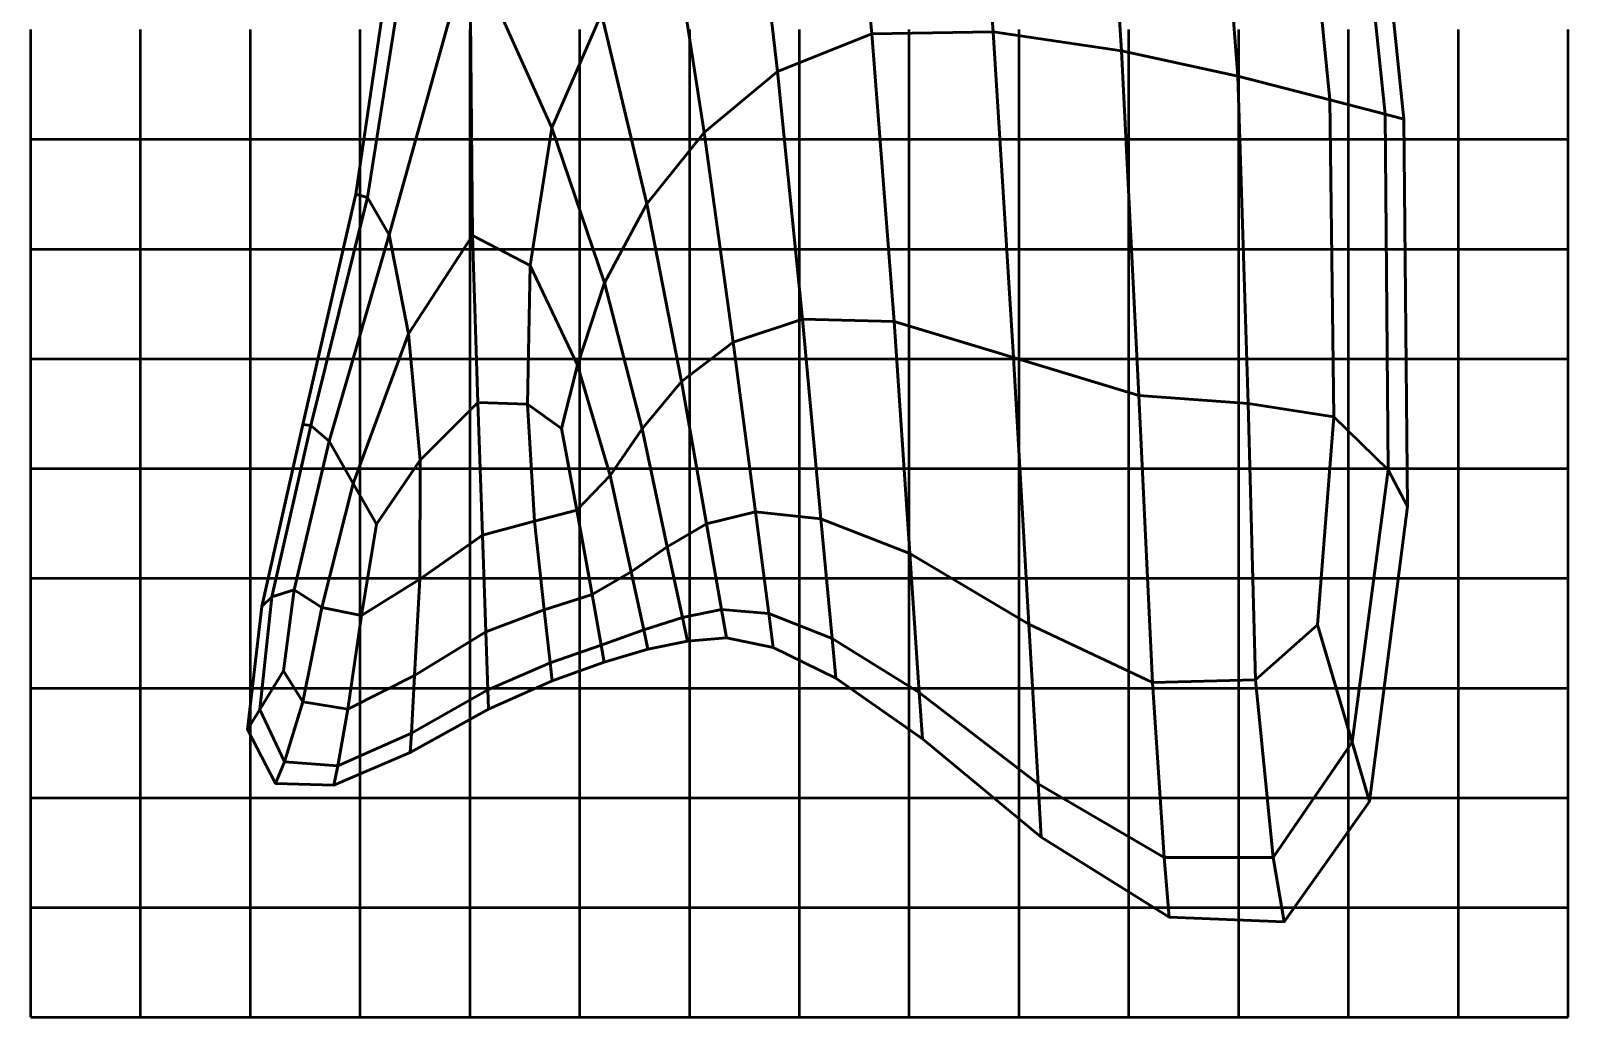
# Model space of a CAD drawing. Extents: x -6.4 to 7.6, y -9.6 to 8.4.
# Drawn here: x -6.37 to 7.63, y -9.63 to -0.64 of the extents above; entities that cross this region are included whole.
import ezdxf

# ---------------------------------------------------------------- set-up
doc = ezdxf.new("R2010")
doc.units = 0
doc.header["$MEASUREMENT"] = 0
doc.layers.add('Test', color=50, linetype='CONTINUOUS', lineweight=50)

msp = doc.modelspace()

# ---------------------------------------------------------------- linework, layer by layer
at = {"layer": 'Test', "color": 4, "linetype": 'ByBlock', "ltscale": 100}
for p, q in [((-6.366986, -1.631103, 18), (-6.366986, -0.631103, 18)), ((-5.366986, -1.631103, 18), (-5.366986, -0.631103, 18)), ((-4.366986, -1.631103, 18), (-4.366986, -0.631103, 18)), ((-3.366986, -1.631103, 18), (-3.366986, -0.631103, 18)), ((-2.366986, -1.631103, 18), (-2.366986, -0.631103, 18)), ((-1.366986, -1.631103, 18), (-1.366986, -0.631103, 18)), ((-0.366986, -1.631103, 18), (-0.366986, -0.631103, 18)), ((0.633014, -1.631103, 18), (0.633014, -0.631103, 18)), ((1.633014, -1.631103, 18), (1.633014, -0.631103, 18)), ((2.633014, -1.631103, 18), (2.633014, -0.631103, 18)), ((3.633014, -1.631103, 18), (3.633014, -0.631103, 18)), ((4.633014, -1.631103, 18), (4.633014, -0.631103, 18)), ((5.633014, -1.631103, 18), (5.633014, -0.631103, 18)), ((6.633014, -1.631103, 18), (6.633014, -0.631103, 18)), ((7.633014, -1.631103, 18), (7.633014, -0.631103, 18)), ((-6.366986, -1.631103, 18), (-5.366986, -1.631103, 18)), ((-6.366986, -2.631103, 18), (-6.366986, -1.631103, 18)), ((-5.366986, -1.631103, 18), (-4.366986, -1.631103, 18)), ((-5.366986, -2.631103, 18), (-5.366986, -1.631103, 18)), ((-4.366986, -1.631103, 18), (-3.366986, -1.631103, 18)), ((-4.366986, -2.631103, 18), (-4.366986, -1.631103, 18)), ((-3.366986, -1.631103, 18), (-2.366986, -1.631103, 18)), ((-3.366986, -2.631103, 18), (-3.366986, -1.631103, 18)), ((-2.366986, -1.631103, 18), (-1.366986, -1.631103, 18)), ((-2.366986, -2.631103, 18), (-2.366986, -1.631103, 18)), ((-1.366986, -1.631103, 18), (-0.366986, -1.631103, 18)), ((-1.366986, -2.631103, 18), (-1.366986, -1.631103, 18)), ((-0.366986, -1.631103, 18), (0.633014, -1.631103, 18)), ((-0.366986, -2.631103, 18), (-0.366986, -1.631103, 18)), ((0.633014, -1.631103, 18), (1.633014, -1.631103, 18)), ((0.633014, -2.631103, 18), (0.633014, -1.631103, 18)), ((1.633014, -1.631103, 18), (2.633014, -1.631103, 18)), ((1.633014, -2.631103, 18), (1.633014, -1.631103, 18)), ((2.633014, -1.631103, 18), (3.633014, -1.631103, 18)), ((2.633014, -2.631103, 18), (2.633014, -1.631103, 18)), ((3.633014, -1.631103, 18), (4.633014, -1.631103, 18)), ((3.633014, -2.631103, 18), (3.633014, -1.631103, 18)), ((4.633014, -1.631103, 18), (5.633014, -1.631103, 18)), ((4.633014, -2.631103, 18), (4.633014, -1.631103, 18)), ((5.633014, -1.631103, 18), (6.633014, -1.631103, 18)), ((5.633014, -2.631103, 18), (5.633014, -1.631103, 18)), ((6.633014, -1.631103, 18), (7.633014, -1.631103, 18)), ((6.633014, -2.631103, 18), (6.633014, -1.631103, 18)), ((7.633014, -2.631103, 18), (7.633014, -1.631103, 18)), ((-6.366986, -2.631103, 18), (-5.366986, -2.631103, 18)), ((-6.366986, -3.631103, 18), (-6.366986, -2.631103, 18)), ((-5.366986, -2.631103, 18), (-4.366986, -2.631103, 18)), ((-5.366986, -3.631103, 18), (-5.366986, -2.631103, 18)), ((-4.366986, -2.631103, 18), (-3.366986, -2.631103, 18)), ((-4.366986, -3.631103, 18), (-4.366986, -2.631103, 18)), ((-3.366986, -2.631103, 18), (-2.366986, -2.631103, 18)), ((-3.366986, -3.631103, 18), (-3.366986, -2.631103, 18)), ((-2.366986, -2.631103, 18), (-1.366986, -2.631103, 18)), ((-2.366986, -3.631103, 18), (-2.366986, -2.631103, 18)), ((-1.366986, -2.631103, 18), (-0.366986, -2.631103, 18)), ((-1.366986, -3.631103, 18), (-1.366986, -2.631103, 18)), ((-0.366986, -2.631103, 18), (0.633014, -2.631103, 18)), ((-0.366986, -3.631103, 18), (-0.366986, -2.631103, 18)), ((0.633014, -2.631103, 18), (1.633014, -2.631103, 18)), ((0.633014, -3.631103, 18), (0.633014, -2.631103, 18)), ((1.633014, -2.631103, 18), (2.633014, -2.631103, 18)), ((1.633014, -3.631103, 18), (1.633014, -2.631103, 18)), ((2.633014, -2.631103, 18), (3.633014, -2.631103, 18)), ((2.633014, -3.631103, 18), (2.633014, -2.631103, 18)), ((3.633014, -2.631103, 18), (4.633014, -2.631103, 18)), ((3.633014, -3.631103, 18), (3.633014, -2.631103, 18)), ((4.633014, -2.631103, 18), (5.633014, -2.631103, 18)), ((4.633014, -3.631103, 18), (4.633014, -2.631103, 18)), ((5.633014, -2.631103, 18), (6.633014, -2.631103, 18)), ((5.633014, -3.631103, 18), (5.633014, -2.631103, 18)), ((6.633014, -2.631103, 18), (7.633014, -2.631103, 18)), ((6.633014, -3.631103, 18), (6.633014, -2.631103, 18)), ((7.633014, -3.631103, 18), (7.633014, -2.631103, 18)), ((-6.366986, -3.631103, 18), (-5.366986, -3.631103, 18)), ((-6.366986, -4.631103, 18), (-6.366986, -3.631103, 18)), ((-5.366986, -3.631103, 18), (-4.366986, -3.631103, 18)), ((-5.366986, -4.631103, 18), (-5.366986, -3.631103, 18)), ((-4.366986, -3.631103, 18), (-3.366986, -3.631103, 18)), ((-4.366986, -4.631103, 18), (-4.366986, -3.631103, 18)), ((-3.366986, -3.631103, 18), (-2.366986, -3.631103, 18)), ((-3.366986, -4.631103, 18), (-3.366986, -3.631103, 18)), ((-2.366986, -3.631103, 18), (-1.366986, -3.631103, 18)), ((-2.366986, -4.631103, 18), (-2.366986, -3.631103, 18)), ((-1.366986, -3.631103, 18), (-0.366986, -3.631103, 18)), ((-1.366986, -4.631103, 18), (-1.366986, -3.631103, 18)), ((-0.366986, -3.631103, 18), (0.633014, -3.631103, 18)), ((-0.366986, -4.631103, 18), (-0.366986, -3.631103, 18)), ((0.633014, -3.631103, 18), (1.633014, -3.631103, 18)), ((0.633014, -4.631103, 18), (0.633014, -3.631103, 18)), ((1.633014, -3.631103, 18), (2.633014, -3.631103, 18)), ((1.633014, -4.631103, 18), (1.633014, -3.631103, 18)), ((2.633014, -3.631103, 18), (3.633014, -3.631103, 18)), ((2.633014, -4.631103, 18), (2.633014, -3.631103, 18)), ((3.633014, -3.631103, 18), (4.633014, -3.631103, 18)), ((3.633014, -4.631103, 18), (3.633014, -3.631103, 18)), ((4.633014, -3.631103, 18), (5.633014, -3.631103, 18)), ((4.633014, -4.631103, 18), (4.633014, -3.631103, 18)), ((5.633014, -3.631103, 18), (6.633014, -3.631103, 18)), ((5.633014, -4.631103, 18), (5.633014, -3.631103, 18)), ((6.633014, -3.631103, 18), (7.633014, -3.631103, 18)), ((6.633014, -4.631103, 18), (6.633014, -3.631103, 18)), ((7.633014, -4.631103, 18), (7.633014, -3.631103, 18)), ((-6.366986, -4.631103, 18), (-5.366986, -4.631103, 18)), ((-6.366986, -5.631103, 18), (-6.366986, -4.631103, 18)), ((-5.366986, -4.631103, 18), (-4.366986, -4.631103, 18)), ((-5.366986, -5.631103, 18), (-5.366986, -4.631103, 18)), ((-4.366986, -4.631103, 18), (-3.366986, -4.631103, 18)), ((-4.366986, -5.631103, 18), (-4.366986, -4.631103, 18)), ((-3.366986, -4.631103, 18), (-2.366986, -4.631103, 18)), ((-3.366986, -5.631103, 18), (-3.366986, -4.631103, 18)), ((-2.366986, -4.631103, 18), (-1.366986, -4.631103, 18)), ((-2.366986, -5.631103, 18), (-2.366986, -4.631103, 18)), ((-1.366986, -4.631103, 18), (-0.366986, -4.631103, 18)), ((-1.366986, -5.631103, 18), (-1.366986, -4.631103, 18)), ((-0.366986, -4.631103, 18), (0.633014, -4.631103, 18)), ((-0.366986, -5.631103, 18), (-0.366986, -4.631103, 18)), ((0.633014, -4.631103, 18), (1.633014, -4.631103, 18)), ((0.633014, -5.631103, 18), (0.633014, -4.631103, 18)), ((1.633014, -4.631103, 18), (2.633014, -4.631103, 18)), ((1.633014, -5.631103, 18), (1.633014, -4.631103, 18)), ((2.633014, -4.631103, 18), (3.633014, -4.631103, 18)), ((2.633014, -5.631103, 18), (2.633014, -4.631103, 18)), ((3.633014, -4.631103, 18), (4.633014, -4.631103, 18)), ((3.633014, -5.631103, 18), (3.633014, -4.631103, 18)), ((4.633014, -4.631103, 18), (5.633014, -4.631103, 18)), ((4.633014, -5.631103, 18), (4.633014, -4.631103, 18)), ((5.633014, -4.631103, 18), (6.633014, -4.631103, 18)), ((5.633014, -5.631103, 18), (5.633014, -4.631103, 18)), ((6.633014, -4.631103, 18), (7.633014, -4.631103, 18)), ((6.633014, -5.631103, 18), (6.633014, -4.631103, 18)), ((7.633014, -5.631103, 18), (7.633014, -4.631103, 18)), ((-6.366986, -5.631103, 18), (-5.366986, -5.631103, 18)), ((-6.366986, -6.631103, 18), (-6.366986, -5.631103, 18)), ((-5.366986, -5.631103, 18), (-4.366986, -5.631103, 18)), ((-5.366986, -6.631103, 18), (-5.366986, -5.631103, 18)), ((-4.366986, -5.631103, 18), (-3.366986, -5.631103, 18)), ((-4.366986, -6.631103, 18), (-4.366986, -5.631103, 18)), ((-3.366986, -5.631103, 18), (-2.366986, -5.631103, 18)), ((-3.366986, -6.631103, 18), (-3.366986, -5.631103, 18)), ((-2.366986, -5.631103, 18), (-1.366986, -5.631103, 18)), ((-2.366986, -6.631103, 18), (-2.366986, -5.631103, 18)), ((-1.366986, -5.631103, 18), (-0.366986, -5.631103, 18)), ((-1.366986, -6.631103, 18), (-1.366986, -5.631103, 18)), ((-0.366986, -5.631103, 18), (0.633014, -5.631103, 18)), ((-0.366986, -6.631103, 18), (-0.366986, -5.631103, 18)), ((0.633014, -5.631103, 18), (1.633014, -5.631103, 18)), ((0.633014, -6.631103, 18), (0.633014, -5.631103, 18)), ((1.633014, -5.631103, 18), (2.633014, -5.631103, 18)), ((1.633014, -6.631103, 18), (1.633014, -5.631103, 18)), ((2.633014, -5.631103, 18), (3.633014, -5.631103, 18)), ((2.633014, -6.631103, 18), (2.633014, -5.631103, 18)), ((3.633014, -5.631103, 18), (4.633014, -5.631103, 18)), ((3.633014, -6.631103, 18), (3.633014, -5.631103, 18)), ((4.633014, -5.631103, 18), (5.633014, -5.631103, 18)), ((4.633014, -6.631103, 18), (4.633014, -5.631103, 18)), ((5.633014, -5.631103, 18), (6.633014, -5.631103, 18)), ((5.633014, -6.631103, 18), (5.633014, -5.631103, 18)), ((6.633014, -5.631103, 18), (7.633014, -5.631103, 18)), ((6.633014, -6.631103, 18), (6.633014, -5.631103, 18)), ((7.633014, -6.631103, 18), (7.633014, -5.631103, 18)), ((-6.366986, -6.631103, 18), (-5.366986, -6.631103, 18)), ((-6.366986, -7.631103, 18), (-6.366986, -6.631103, 18)), ((-5.366986, -6.631103, 18), (-4.366986, -6.631103, 18)), ((-5.366986, -7.631103, 18), (-5.366986, -6.631103, 18)), ((-4.366986, -6.631103, 18), (-3.366986, -6.631103, 18)), ((-4.366986, -7.631103, 18), (-4.366986, -6.631103, 18)), ((-3.366986, -6.631103, 18), (-2.366986, -6.631103, 18)), ((-3.366986, -7.631103, 18), (-3.366986, -6.631103, 18)), ((-2.366986, -6.631103, 18), (-1.366986, -6.631103, 18)), ((-2.366986, -7.631103, 18), (-2.366986, -6.631103, 18)), ((-1.366986, -6.631103, 18), (-0.366986, -6.631103, 18)), ((-1.366986, -7.631103, 18), (-1.366986, -6.631103, 18)), ((-0.366986, -6.631103, 18), (0.633014, -6.631103, 18)), ((-0.366986, -7.631103, 18), (-0.366986, -6.631103, 18)), ((0.633014, -6.631103, 18), (1.633014, -6.631103, 18)), ((0.633014, -7.631103, 18), (0.633014, -6.631103, 18)), ((1.633014, -6.631103, 18), (2.633014, -6.631103, 18)), ((1.633014, -7.631103, 18), (1.633014, -6.631103, 18)), ((2.633014, -6.631103, 18), (3.633014, -6.631103, 18)), ((2.633014, -7.631103, 18), (2.633014, -6.631103, 18)), ((3.633014, -6.631103, 18), (4.633014, -6.631103, 18)), ((3.633014, -7.631103, 18), (3.633014, -6.631103, 18)), ((4.633014, -6.631103, 18), (5.633014, -6.631103, 18)), ((4.633014, -7.631103, 18), (4.633014, -6.631103, 18)), ((5.633014, -6.631103, 18), (6.633014, -6.631103, 18)), ((5.633014, -7.631103, 18), (5.633014, -6.631103, 18)), ((6.633014, -6.631103, 18), (7.633014, -6.631103, 18)), ((6.633014, -7.631103, 18), (6.633014, -6.631103, 18)), ((7.633014, -7.631103, 18), (7.633014, -6.631103, 18)), ((-6.366986, -7.631103, 18), (-5.366986, -7.631103, 18)), ((-6.366986, -8.631103, 18), (-6.366986, -7.631103, 18)), ((-5.366986, -7.631103, 18), (-4.366986, -7.631103, 18)), ((-5.366986, -8.631103, 18), (-5.366986, -7.631103, 18)), ((-4.366986, -7.631103, 18), (-3.366986, -7.631103, 18)), ((-4.366986, -8.631103, 18), (-4.366986, -7.631103, 18)), ((-3.366986, -7.631103, 18), (-2.366986, -7.631103, 18)), ((-3.366986, -8.631103, 18), (-3.366986, -7.631103, 18)), ((-2.366986, -7.631103, 18), (-1.366986, -7.631103, 18)), ((-2.366986, -8.631103, 18), (-2.366986, -7.631103, 18)), ((-1.366986, -7.631103, 18), (-0.366986, -7.631103, 18)), ((-1.366986, -8.631103, 18), (-1.366986, -7.631103, 18)), ((-0.366986, -7.631103, 18), (0.633014, -7.631103, 18)), ((-0.366986, -8.631103, 18), (-0.366986, -7.631103, 18)), ((0.633014, -7.631103, 18), (1.633014, -7.631103, 18)), ((0.633014, -8.631103, 18), (0.633014, -7.631103, 18)), ((1.633014, -7.631103, 18), (2.633014, -7.631103, 18)), ((1.633014, -8.631103, 18), (1.633014, -7.631103, 18)), ((2.633014, -7.631103, 18), (3.633014, -7.631103, 18)), ((2.633014, -8.631103, 18), (2.633014, -7.631103, 18)), ((3.633014, -7.631103, 18), (4.633014, -7.631103, 18)), ((3.633014, -8.631103, 18), (3.633014, -7.631103, 18)), ((4.633014, -7.631103, 18), (5.633014, -7.631103, 18)), ((4.633014, -8.631103, 18), (4.633014, -7.631103, 18)), ((5.633014, -7.631103, 18), (6.633014, -7.631103, 18)), ((5.633014, -8.631103, 18), (5.633014, -7.631103, 18)), ((6.633014, -7.631103, 18), (7.633014, -7.631103, 18)), ((6.633014, -8.631103, 18), (6.633014, -7.631103, 18)), ((7.633014, -8.631103, 18), (7.633014, -7.631103, 18)), ((-6.366986, -8.631103, 18), (-5.366986, -8.631103, 18)), ((-6.366986, -9.631103, 18), (-6.366986, -8.631103, 18)), ((-5.366986, -8.631103, 18), (-4.366986, -8.631103, 18)), ((-5.366986, -9.631103, 18), (-5.366986, -8.631103, 18)), ((-4.366986, -8.631103, 18), (-3.366986, -8.631103, 18)), ((-4.366986, -9.631103, 18), (-4.366986, -8.631103, 18)), ((-3.366986, -8.631103, 18), (-2.366986, -8.631103, 18)), ((-3.366986, -9.631103, 18), (-3.366986, -8.631103, 18)), ((-2.366986, -8.631103, 18), (-1.366986, -8.631103, 18)), ((-2.366986, -9.631103, 18), (-2.366986, -8.631103, 18)), ((-1.366986, -8.631103, 18), (-0.366986, -8.631103, 18)), ((-1.366986, -9.631103, 18), (-1.366986, -8.631103, 18)), ((-0.366986, -8.631103, 18), (0.633014, -8.631103, 18)), ((-0.366986, -9.631103, 18), (-0.366986, -8.631103, 18)), ((0.633014, -8.631103, 18), (1.633014, -8.631103, 18)), ((0.633014, -9.631103, 18), (0.633014, -8.631103, 18)), ((1.633014, -8.631103, 18), (2.633014, -8.631103, 18)), ((1.633014, -9.631103, 18), (1.633014, -8.631103, 18)), ((2.633014, -8.631103, 18), (3.633014, -8.631103, 18)), ((2.633014, -9.631103, 18), (2.633014, -8.631103, 18)), ((3.633014, -8.631103, 18), (4.633014, -8.631103, 18)), ((3.633014, -9.631103, 18), (3.633014, -8.631103, 18)), ((4.633014, -8.631103, 18), (5.633014, -8.631103, 18)), ((4.633014, -9.631103, 18), (4.633014, -8.631103, 18)), ((5.633014, -8.631103, 18), (6.633014, -8.631103, 18)), ((5.633014, -9.631103, 18), (5.633014, -8.631103, 18)), ((6.633014, -8.631103, 18), (7.633014, -8.631103, 18)), ((6.633014, -9.631103, 18), (6.633014, -8.631103, 18)), ((7.633014, -9.631103, 18), (7.633014, -8.631103, 18)), ((-6.366986, -9.631103, 18), (-5.366986, -9.631103, 18)), ((-5.366986, -9.631103, 18), (-4.366986, -9.631103, 18)), ((-4.366986, -9.631103, 18), (-3.366986, -9.631103, 18)), ((-3.366986, -9.631103, 18), (-2.366986, -9.631103, 18)), ((-2.366986, -9.631103, 18), (-1.366986, -9.631103, 18)), ((-1.366986, -9.631103, 18), (-0.366986, -9.631103, 18)), ((-0.366986, -9.631103, 18), (0.633014, -9.631103, 18)), ((0.633014, -9.631103, 18), (1.633014, -9.631103, 18)), ((1.633014, -9.631103, 18), (2.633014, -9.631103, 18)), ((2.633014, -9.631103, 18), (3.633014, -9.631103, 18)), ((3.633014, -9.631103, 18), (4.633014, -9.631103, 18)), ((4.633014, -9.631103, 18), (5.633014, -9.631103, 18)), ((5.633014, -9.631103, 18), (6.633014, -9.631103, 18)), ((6.633014, -9.631103, 18), (7.633014, -9.631103, 18))]:
    msp.add_line(p, q, dxfattribs=at)
at = {"layer": 'Test', "linetype": 'ByBlock'}
for points in [[(1.027492, 2.121435, 19.462187), (1.291681, -0.671889, 19.474922), (2.395012, -0.653207, 19.471562), (2.169087, 2.422453, 19.44875)], [(1.027492, 2.121435, 18.537813), (2.169087, 2.422453, 18.55125), (2.395012, -0.653207, 18.528438), (1.291681, -0.671889, 18.525078)], [(2.169087, 2.422453, 19.44875), (2.395012, -0.653207, 19.471562), (3.564616, -0.82577, 19.454696), (3.36222, 2.350948, 19.426424)], [(2.169087, 2.422453, 18.55125), (3.36222, 2.350948, 18.573576), (3.564616, -0.82577, 18.545304), (2.395012, -0.653207, 18.528438)], [(4.391191, 1.962936, 19.381944), (3.36222, 2.350948, 19.426424), (3.564616, -0.82577, 19.454696), (4.623791, -1.056463, 19.409722)], [(4.391191, 1.962936, 18.618056), (4.623791, -1.056463, 18.590278), (3.564616, -0.82577, 18.545304), (3.36222, 2.350948, 18.573576)], [(1.027492, 2.121435, 19.462187), (0.153135, 1.391874, 19.48), (0.431329, -1.014932, 19.479375), (1.291681, -0.671889, 19.474922)], [(1.027492, 2.121435, 18.537813), (1.291681, -0.671889, 18.525078), (0.431329, -1.014932, 18.520625), (0.153135, 1.391874, 18.52)], [(5.620609, 1.917954, 18.836806), (5.761873, 2.168596, 19), (6.1347, -1.447384, 19), (5.965717, -1.403663, 18.824653)], [(5.620609, 1.917954, 19.163194), (5.965717, -1.403663, 19.175347), (6.1347, -1.447384, 19), (5.761873, 2.168596, 19)], [(5.17199, 1.678557, 19.299479), (4.391191, 1.962936, 19.381944), (4.623791, -1.056463, 19.409722), (5.461252, -1.273141, 19.321615)], [(5.17199, 1.678557, 18.700521), (5.461252, -1.273141, 18.678385), (4.623791, -1.056463, 18.590278), (4.391191, 1.962936, 18.618056)], [(5.17199, 1.678557, 18.700521), (5.620609, 1.917954, 18.836806), (5.965717, -1.403663, 18.824653), (5.461252, -1.273141, 18.678385)], [(5.17199, 1.678557, 19.299479), (5.461252, -1.273141, 19.321615), (5.965717, -1.403663, 19.175347), (5.620609, 1.917954, 19.163194)], [(-2.369684, 0.134246, 19.441327), (-1.621722, -1.528306, 19.484694), (-1.168822, -0.487018, 19.489796), (-1.524095, 1.26974, 19.484694)], [(-2.369684, 0.134246, 18.558673), (-1.524095, 1.26974, 18.515306), (-1.168822, -0.487018, 18.510204), (-1.621722, -1.528306, 18.515306)], [(0.153135, 1.391874, 19.48), (-0.547723, 0.450235, 19.492449), (-0.235572, -1.569007, 19.482487), (0.431329, -1.014932, 19.479375)], [(0.153135, 1.391874, 18.52), (0.431329, -1.014932, 18.520625), (-0.235572, -1.569007, 18.517513), (-0.547723, 0.450235, 18.507551)], [(-1.168822, -0.487018, 19.489796), (-0.758547, -2.220783, 19.481824), (-0.235572, -1.569007, 19.482487), (-0.547723, 0.450235, 19.492449)], [(-1.168822, -0.487018, 18.510204), (-0.547723, 0.450235, 18.507551), (-0.235572, -1.569007, 18.517513), (-0.758547, -2.220783, 18.518176)], [(-2.929513, 0.195756, 18.780931), (-3.300543, -2.160782, 18.791454), (-3.40563, -2.130154, 19), (-3.06286, 0.205055, 19)], [(-2.929513, 0.195756, 19.219069), (-3.06286, 0.205055, 19), (-3.40563, -2.130154, 19), (-3.300543, -2.160782, 19.208546)], [(-2.369684, 0.134246, 18.558673), (-3.102231, -2.502325, 18.624681), (-3.300543, -2.160782, 18.791454), (-2.929513, 0.195756, 18.780931)], [(-2.369684, 0.134246, 19.441327), (-2.929513, 0.195756, 19.219069), (-3.300543, -2.160782, 19.208546), (-3.102231, -2.502325, 19.375319)], [(-2.369684, 0.134246, 19.441327), (-3.102231, -2.502325, 19.375319), (-2.927645, -3.404443, 19.458546), (-2.343304, -2.508803, 19.476881)], [(-2.369684, 0.134246, 18.558673), (-2.343304, -2.508803, 18.523119), (-2.927645, -3.404443, 18.541454), (-3.102231, -2.502325, 18.624681)], [(-2.369684, 0.134246, 19.441327), (-2.343304, -2.508803, 19.476881), (-1.817983, -2.782051, 19.489796), (-1.621722, -1.528306, 19.484694)], [(-2.369684, 0.134246, 18.558673), (-1.621722, -1.528306, 18.515306), (-1.817983, -2.782051, 18.510204), (-2.343304, -2.508803, 18.523119)], [(-1.621722, -1.528306, 19.484694), (-1.141577, -2.938152, 19.480548), (-0.758547, -2.220783, 19.481824), (-1.168822, -0.487018, 19.489796)], [(-1.621722, -1.528306, 18.515306), (-1.168822, -0.487018, 18.510204), (-0.758547, -2.220783, 18.518176), (-1.141577, -2.938152, 18.519452)], [(1.494443, -3.292415, 19.4375), (1.291681, -0.671889, 19.474922), (0.431329, -1.014932, 19.479375), (0.659483, -3.271172, 19.4375)], [(1.494443, -3.292415, 18.5625), (0.659483, -3.271172, 18.5625), (0.431329, -1.014932, 18.520625), (1.291681, -0.671889, 18.525078)], [(1.494443, -3.292415, 19.4375), (2.581802, -3.620743, 19.4375), (2.395012, -0.653207, 19.471562), (1.291681, -0.671889, 19.474922)], [(1.494443, -3.292415, 18.5625), (1.291681, -0.671889, 18.525078), (2.395012, -0.653207, 18.528438), (2.581802, -3.620743, 18.5625)], [(2.581802, -3.620743, 19.4375), (3.722438, -3.966456, 19.423611), (3.564616, -0.82577, 19.454696), (2.395012, -0.653207, 19.471562)], [(2.581802, -3.620743, 18.5625), (2.395012, -0.653207, 18.528438), (3.564616, -0.82577, 18.545304), (3.722438, -3.966456, 18.576389)], [(4.717228, -4.039855, 19.381944), (4.623791, -1.056463, 19.409722), (3.564616, -0.82577, 19.454696), (3.722438, -3.966456, 19.423611)], [(4.717228, -4.039855, 18.618056), (3.722438, -3.966456, 18.576389), (3.564616, -0.82577, 18.545304), (4.623791, -1.056463, 18.590278)], [(0.659483, -3.271172, 19.4375), (0.431329, -1.014932, 19.479375), (-0.235572, -1.569007, 19.482487), (0.030129, -3.478886, 19.4375)], [(0.659483, -3.271172, 18.5625), (0.030129, -3.478886, 18.5625), (-0.235572, -1.569007, 18.517513), (0.431329, -1.014932, 18.520625)], [(5.49704, -4.159258, 19.299479), (5.461252, -1.273141, 19.321615), (4.623791, -1.056463, 19.409722), (4.717228, -4.039855, 19.381944)], [(5.49704, -4.159258, 18.700521), (4.717228, -4.039855, 18.618056), (4.623791, -1.056463, 18.590278), (5.461252, -1.273141, 18.678385)], [(5.49704, -4.159258, 18.700521), (5.461252, -1.273141, 18.678385), (5.965717, -1.403663, 18.824653), (5.992739, -4.642981, 18.836806)], [(5.49704, -4.159258, 19.299479), (5.992739, -4.642981, 19.163194), (5.965717, -1.403663, 19.175347), (5.461252, -1.273141, 19.321615)], [(-1.621722, -1.528306, 19.484694), (-1.817983, -2.782051, 19.489796), (-1.388643, -3.689005, 19.481824), (-1.141577, -2.938152, 19.480548)], [(-1.621722, -1.528306, 18.515306), (-1.141577, -2.938152, 18.519452), (-1.388643, -3.689005, 18.518176), (-1.817983, -2.782051, 18.510204)], [(5.992739, -4.642981, 18.836806), (5.965717, -1.403663, 18.824653), (6.1347, -1.447384, 19), (6.169561, -4.975922, 19)], [(5.992739, -4.642981, 19.163194), (6.169561, -4.975922, 19), (6.1347, -1.447384, 19), (5.965717, -1.403663, 19.175347)], [(-0.440414, -3.837428, 19.4375), (0.030129, -3.478886, 19.4375), (-0.235572, -1.569007, 19.482487), (-0.758547, -2.220783, 19.481824)], [(-0.440414, -3.837428, 18.5625), (-0.758547, -2.220783, 18.518176), (-0.235572, -1.569007, 18.517513), (0.030129, -3.478886, 18.5625)], [(-3.300543, -2.160782, 18.791454), (-3.817406, -4.240016, 18.813315), (-3.88862, -4.230343, 19), (-3.40563, -2.130154, 19)], [(-3.300543, -2.160782, 19.208546), (-3.40563, -2.130154, 19), (-3.88862, -4.230343, 19), (-3.817406, -4.240016, 19.186685)], [(-3.102231, -2.502325, 18.624681), (-3.64976, -4.381699, 18.659425), (-3.817406, -4.240016, 18.813315), (-3.300543, -2.160782, 18.791454)], [(-3.102231, -2.502325, 19.375319), (-3.300543, -2.160782, 19.208546), (-3.817406, -4.240016, 19.186685), (-3.64976, -4.381699, 19.340575)], [(-0.79894, -4.26867, 19.4375), (-0.440414, -3.837428, 19.4375), (-0.758547, -2.220783, 19.481824), (-1.141577, -2.938152, 19.480548)], [(-0.79894, -4.26867, 18.5625), (-1.141577, -2.938152, 18.519452), (-0.758547, -2.220783, 18.518176), (-0.440414, -3.837428, 18.5625)], [(-3.102231, -2.502325, 19.375319), (-3.64976, -4.381699, 19.340575), (-3.431676, -4.768055, 19.428873), (-2.927645, -3.404443, 19.458546)], [(-3.102231, -2.502325, 18.624681), (-2.927645, -3.404443, 18.541454), (-3.431676, -4.768055, 18.571127), (-3.64976, -4.381699, 18.659425)], [(-2.343304, -2.508803, 19.476881), (-2.927645, -3.404443, 19.458546), (-2.820217, -4.554318, 19.474011), (-2.294601, -4.028377, 19.478595)], [(-2.343304, -2.508803, 18.523119), (-2.294601, -4.028377, 18.521405), (-2.820217, -4.554318, 18.525989), (-2.927645, -3.404443, 18.541454)], [(-2.343304, -2.508803, 19.476881), (-2.294601, -4.028377, 19.478595), (-1.842353, -4.04425, 19.481824), (-1.817983, -2.782051, 19.489796)], [(-2.343304, -2.508803, 18.523119), (-1.817983, -2.782051, 18.510204), (-1.842353, -4.04425, 18.518176), (-2.294601, -4.028377, 18.521405)], [(-1.817983, -2.782051, 19.489796), (-1.842353, -4.04425, 19.481824), (-1.534652, -4.265126, 19.471088), (-1.388643, -3.689005, 19.481824)], [(-1.817983, -2.782051, 18.510204), (-1.388643, -3.689005, 18.518176), (-1.534652, -4.265126, 18.528912), (-1.842353, -4.04425, 18.518176)], [(-0.79894, -4.26867, 19.4375), (-1.141577, -2.938152, 19.480548), (-1.388643, -3.689005, 19.481824), (-1.092243, -4.694485, 19.4375)], [(-0.79894, -4.26867, 18.5625), (-1.092243, -4.694485, 18.5625), (-1.388643, -3.689005, 18.518176), (-1.141577, -2.938152, 18.519452)], [(0.828762, -5.088636, 19.34375), (0.659483, -3.271172, 19.4375), (0.030129, -3.478886, 19.4375), (0.232193, -5.024883, 19.34375)], [(0.828762, -5.088636, 18.65625), (0.232193, -5.024883, 18.65625), (0.030129, -3.478886, 18.5625), (0.659483, -3.271172, 18.5625)], [(1.637815, -5.404188, 19.34375), (1.494443, -3.292415, 19.4375), (0.659483, -3.271172, 19.4375), (0.828762, -5.088636, 19.34375)], [(1.637815, -5.404188, 18.65625), (0.828762, -5.088636, 18.65625), (0.659483, -3.271172, 18.5625), (1.494443, -3.292415, 18.5625)], [(1.637815, -5.404188, 19.34375), (2.721154, -6.048637, 19.34375), (2.581802, -3.620743, 19.4375), (1.494443, -3.292415, 19.4375)], [(1.637815, -5.404188, 18.65625), (1.494443, -3.292415, 18.5625), (2.581802, -3.620743, 18.5625), (2.721154, -6.048637, 18.65625)], [(-2.927645, -3.404443, 19.458546), (-3.431676, -4.768055, 19.428873), (-3.217892, -5.137016, 19.447554), (-2.820217, -4.554318, 19.474011)], [(-2.927645, -3.404443, 18.541454), (-2.820217, -4.554318, 18.525989), (-3.217892, -5.137016, 18.552446), (-3.431676, -4.768055, 18.571127)], [(-0.213695, -5.135831, 19.34375), (0.232193, -5.024883, 19.34375), (0.030129, -3.478886, 19.4375), (-0.440414, -3.837428, 19.4375)], [(-0.213695, -5.135831, 18.65625), (-0.440414, -3.837428, 18.5625), (0.030129, -3.478886, 18.5625), (0.232193, -5.024883, 18.65625)], [(2.721154, -6.048637, 19.34375), (3.847634, -6.580062, 19.332682), (3.722438, -3.966456, 19.423611), (2.581802, -3.620743, 19.4375)], [(2.721154, -6.048637, 18.65625), (2.581802, -3.620743, 18.5625), (3.722438, -3.966456, 18.576389), (3.847634, -6.580062, 18.667318)], [(-1.092243, -4.694485, 19.4375), (-1.388643, -3.689005, 19.481824), (-1.534652, -4.265126, 19.471088), (-1.394422, -5.010139, 19.4375)], [(-1.092243, -4.694485, 18.5625), (-1.394422, -5.010139, 18.5625), (-1.534652, -4.265126, 18.528912), (-1.388643, -3.689005, 18.518176)], [(-0.570703, -5.344382, 19.34375), (-0.213695, -5.135831, 19.34375), (-0.440414, -3.837428, 19.4375), (-0.79894, -4.26867, 19.4375)], [(-0.570703, -5.344382, 18.65625), (-0.79894, -4.26867, 18.5625), (-0.440414, -3.837428, 18.5625), (-0.213695, -5.135831, 18.65625)], [(-2.253846, -5.239614, 19.4375), (-2.294601, -4.028377, 19.478595), (-2.820217, -4.554318, 19.474011), (-2.823381, -5.63913, 19.4375)], [(-2.253846, -5.239614, 18.5625), (-2.823381, -5.63913, 18.5625), (-2.820217, -4.554318, 18.525989), (-2.294601, -4.028377, 18.521405)], [(-2.253846, -5.239614, 19.4375), (-1.779575, -5.110899, 19.4375), (-1.842353, -4.04425, 19.481824), (-2.294601, -4.028377, 19.478595)], [(-2.253846, -5.239614, 18.5625), (-2.294601, -4.028377, 18.521405), (-1.842353, -4.04425, 18.518176), (-1.779575, -5.110899, 18.5625)], [(-1.779575, -5.110899, 19.4375), (-1.394422, -5.010139, 19.4375), (-1.534652, -4.265126, 19.471088), (-1.842353, -4.04425, 19.481824)], [(-1.779575, -5.110899, 18.5625), (-1.842353, -4.04425, 18.518176), (-1.534652, -4.265126, 18.528912), (-1.394422, -5.010139, 18.5625)], [(4.786114, -6.556541, 19.299479), (4.717228, -4.039855, 19.381944), (3.722438, -3.966456, 19.423611), (3.847634, -6.580062, 19.332682)], [(4.786114, -6.556541, 18.700521), (3.847634, -6.580062, 18.667318), (3.722438, -3.966456, 18.576389), (4.717228, -4.039855, 18.618056)], [(5.348536, -6.056182, 19.25463), (5.49704, -4.159258, 19.299479), (4.717228, -4.039855, 19.381944), (4.786114, -6.556541, 19.299479)], [(5.348536, -6.056182, 18.74537), (4.786114, -6.556541, 18.700521), (4.717228, -4.039855, 18.618056), (5.49704, -4.159258, 18.700521)], [(5.348536, -6.056182, 18.74537), (5.49704, -4.159258, 18.700521), (5.992739, -4.642981, 18.836806), (5.664809, -7.125274, 18.848958)], [(5.348536, -6.056182, 19.25463), (5.664809, -7.125274, 19.151042), (5.992739, -4.642981, 19.163194), (5.49704, -4.159258, 19.299479)], [(-4.172802, -5.799612, 18.836806), (-4.26341, -5.887719, 19), (-3.88862, -4.230343, 19), (-3.817406, -4.240016, 18.813315)], [(-4.172802, -5.799612, 19.163194), (-3.817406, -4.240016, 19.186685), (-3.88862, -4.230343, 19), (-4.26341, -5.887719, 19)], [(-3.968011, -5.736283, 18.700521), (-4.172802, -5.799612, 18.836806), (-3.817406, -4.240016, 18.813315), (-3.64976, -4.381699, 18.659425)], [(-3.968011, -5.736283, 19.299479), (-3.64976, -4.381699, 19.340575), (-3.817406, -4.240016, 19.186685), (-4.172802, -5.799612, 19.163194)], [(-0.570703, -5.344382, 19.34375), (-0.79894, -4.26867, 19.4375), (-1.092243, -4.694485, 19.4375), (-0.900634, -5.573438, 19.34375)], [(-0.570703, -5.344382, 18.65625), (-0.900634, -5.573438, 18.65625), (-1.092243, -4.694485, 18.5625), (-0.79894, -4.26867, 18.5625)], [(-3.968011, -5.736283, 19.299479), (-3.716067, -5.898723, 19.381944), (-3.431676, -4.768055, 19.428873), (-3.64976, -4.381699, 19.340575)], [(-3.968011, -5.736283, 18.700521), (-3.64976, -4.381699, 18.659425), (-3.431676, -4.768055, 18.571127), (-3.716067, -5.898723, 18.618056)], [(-2.823381, -5.63913, 19.4375), (-2.820217, -4.554318, 19.474011), (-3.217892, -5.137016, 19.447554), (-3.355136, -5.971487, 19.423611)], [(-2.823381, -5.63913, 18.5625), (-3.355136, -5.971487, 18.576389), (-3.217892, -5.137016, 18.552446), (-2.820217, -4.554318, 18.525989)], [(-0.900634, -5.573438, 19.34375), (-1.092243, -4.694485, 19.4375), (-1.394422, -5.010139, 19.4375), (-1.256409, -5.779306, 19.34375)], [(-0.900634, -5.573438, 18.65625), (-1.256409, -5.779306, 18.65625), (-1.394422, -5.010139, 18.5625), (-1.092243, -4.694485, 18.5625)], [(5.664809, -7.125274, 18.848958), (5.992739, -4.642981, 18.836806), (6.169561, -4.975922, 19), (5.821871, -7.664626, 19)], [(5.664809, -7.125274, 19.151042), (5.821871, -7.664626, 19), (6.169561, -4.975922, 19), (5.992739, -4.642981, 19.163194)], [(-3.716067, -5.898723, 19.381944), (-3.355136, -5.971487, 19.423611), (-3.217892, -5.137016, 19.447554), (-3.431676, -4.768055, 19.428873)], [(-3.716067, -5.898723, 18.618056), (-3.431676, -4.768055, 18.571127), (-3.217892, -5.137016, 18.552446), (-3.355136, -5.971487, 18.576389)], [(-1.690948, -5.918296, 19.34375), (-1.256409, -5.779306, 19.34375), (-1.394422, -5.010139, 19.4375), (-1.779575, -5.110899, 19.4375)], [(-1.690948, -5.918296, 18.65625), (-1.779575, -5.110899, 18.5625), (-1.394422, -5.010139, 18.5625), (-1.256409, -5.779306, 18.65625)], [(-0.213695, -5.135831, 18.65625), (0.232193, -5.024883, 18.65625), (0.353431, -5.952482, 18.8125), (-0.077664, -5.914873, 18.8125)], [(-0.213695, -5.135831, 19.34375), (-0.077664, -5.914873, 19.1875), (0.353431, -5.952482, 19.1875), (0.232193, -5.024883, 19.34375)], [(0.828762, -5.088636, 18.65625), (0.93033, -6.179115, 18.8125), (0.353431, -5.952482, 18.8125), (0.232193, -5.024883, 18.65625)], [(0.828762, -5.088636, 19.34375), (0.232193, -5.024883, 19.34375), (0.353431, -5.952482, 19.1875), (0.93033, -6.179115, 19.1875)], [(-2.223197, -6.120504, 19.34375), (-1.690948, -5.918296, 19.34375), (-1.779575, -5.110899, 19.4375), (-2.253846, -5.239614, 19.4375)], [(-2.223197, -6.120504, 18.65625), (-2.253846, -5.239614, 18.5625), (-1.779575, -5.110899, 18.5625), (-1.690948, -5.918296, 18.65625)], [(-0.570703, -5.344382, 18.65625), (-0.213695, -5.135831, 18.65625), (-0.077664, -5.914873, 18.8125), (-0.433762, -5.989809, 18.8125)], [(-0.570703, -5.344382, 19.34375), (-0.433762, -5.989809, 19.1875), (-0.077664, -5.914873, 19.1875), (-0.213695, -5.135831, 19.34375)], [(1.637815, -5.404188, 18.65625), (1.723839, -6.671253, 18.8125), (0.93033, -6.179115, 18.8125), (0.828762, -5.088636, 18.65625)], [(1.637815, -5.404188, 19.34375), (0.828762, -5.088636, 19.34375), (0.93033, -6.179115, 19.1875), (1.723839, -6.671253, 19.1875)], [(-2.223197, -6.120504, 19.34375), (-2.253846, -5.239614, 19.4375), (-2.823381, -5.63913, 19.4375), (-2.872098, -6.516031, 19.34375)], [(-2.223197, -6.120504, 18.65625), (-2.872098, -6.516031, 18.65625), (-2.823381, -5.63913, 18.5625), (-2.253846, -5.239614, 18.5625)], [(-0.570703, -5.344382, 18.65625), (-0.433762, -5.989809, 18.8125), (-0.785669, -6.100809, 18.8125), (-0.900634, -5.573438, 18.65625)], [(-0.570703, -5.344382, 19.34375), (-0.900634, -5.573438, 19.34375), (-0.785669, -6.100809, 19.1875), (-0.433762, -5.989809, 19.1875)], [(1.637815, -5.404188, 18.65625), (2.721154, -6.048637, 18.65625), (2.804765, -7.505374, 18.8125), (1.723839, -6.671253, 18.8125)], [(1.637815, -5.404188, 19.34375), (1.723839, -6.671253, 19.1875), (2.804765, -7.505374, 19.1875), (2.721154, -6.048637, 19.34375)], [(-0.900634, -5.573438, 18.65625), (-0.785669, -6.100809, 18.8125), (-1.173601, -6.240807, 18.8125), (-1.256409, -5.779306, 18.65625)], [(-0.900634, -5.573438, 19.34375), (-1.256409, -5.779306, 19.34375), (-1.173601, -6.240807, 19.1875), (-0.785669, -6.100809, 19.1875)], [(-4.067031, -6.474867, 18.74537), (-4.28069, -6.825611, 18.848958), (-4.172802, -5.799612, 18.836806), (-3.968011, -5.736283, 18.700521)], [(-4.067031, -6.474867, 19.25463), (-3.968011, -5.736283, 19.299479), (-4.172802, -5.799612, 19.163194), (-4.28069, -6.825611, 19.151042)], [(-4.067031, -6.474867, 19.25463), (-3.888093, -6.757153, 19.299479), (-3.716067, -5.898723, 19.381944), (-3.968011, -5.736283, 19.299479)], [(-4.067031, -6.474867, 18.74537), (-3.968011, -5.736283, 18.700521), (-3.716067, -5.898723, 18.618056), (-3.888093, -6.757153, 18.700521)], [(-2.872098, -6.516031, 19.34375), (-2.823381, -5.63913, 19.4375), (-3.355136, -5.971487, 19.423611), (-3.47971, -6.822404, 19.332682)], [(-2.872098, -6.516031, 18.65625), (-3.47971, -6.822404, 18.667318), (-3.355136, -5.971487, 18.576389), (-2.823381, -5.63913, 18.5625)], [(-4.28069, -6.825611, 18.848958), (-4.392208, -7.00868, 19), (-4.26341, -5.887719, 19), (-4.172802, -5.799612, 18.836806)], [(-4.28069, -6.825611, 19.151042), (-4.172802, -5.799612, 19.163194), (-4.26341, -5.887719, 19), (-4.392208, -7.00868, 19)], [(-1.690948, -5.918296, 18.65625), (-1.256409, -5.779306, 18.65625), (-1.173601, -6.240807, 18.8125), (-1.637773, -6.402733, 18.8125)], [(-1.690948, -5.918296, 19.34375), (-1.637773, -6.402733, 19.1875), (-1.173601, -6.240807, 19.1875), (-1.256409, -5.779306, 19.34375)], [(-3.888093, -6.757153, 19.299479), (-3.47971, -6.822404, 19.332682), (-3.355136, -5.971487, 19.423611), (-3.716067, -5.898723, 19.381944)], [(-3.888093, -6.757153, 18.700521), (-3.716067, -5.898723, 18.618056), (-3.355136, -5.971487, 18.576389), (-3.47971, -6.822404, 18.667318)], [(-2.223197, -6.120504, 18.65625), (-1.690948, -5.918296, 18.65625), (-1.637773, -6.402733, 18.8125), (-2.204807, -6.649039, 18.8125)], [(-2.223197, -6.120504, 19.34375), (-2.204807, -6.649039, 19.1875), (-1.637773, -6.402733, 19.1875), (-1.690948, -5.918296, 19.34375)], [(-0.433762, -5.989809, 18.8125), (-0.388114, -6.204951, 19), (-0.747348, -6.2766, 19), (-0.785669, -6.100809, 18.8125)], [(-0.433762, -5.989809, 19.1875), (-0.785669, -6.100809, 19.1875), (-0.747348, -6.2766, 19), (-0.388114, -6.204951, 19)], [(-0.433762, -5.989809, 18.8125), (-0.077664, -5.914873, 18.8125), (-0.03232, -6.174554, 19), (-0.388114, -6.204951, 19)], [(-0.433762, -5.989809, 19.1875), (-0.388114, -6.204951, 19), (-0.03232, -6.174554, 19), (-0.077664, -5.914873, 19.1875)], [(-0.077664, -5.914873, 18.8125), (0.353431, -5.952482, 18.8125), (0.393844, -6.261682, 19), (-0.03232, -6.174554, 19)], [(-0.077664, -5.914873, 19.1875), (-0.03232, -6.174554, 19), (0.393844, -6.261682, 19), (0.353431, -5.952482, 19.1875)], [(0.93033, -6.179115, 18.8125), (0.964186, -6.542608, 19), (0.393844, -6.261682, 19), (0.353431, -5.952482, 18.8125)], [(0.93033, -6.179115, 19.1875), (0.353431, -5.952482, 19.1875), (0.393844, -6.261682, 19), (0.964186, -6.542608, 19)], [(-2.223197, -6.120504, 18.65625), (-2.204807, -6.649039, 18.8125), (-2.901328, -7.042171, 18.8125), (-2.872098, -6.516031, 18.65625)], [(-2.223197, -6.120504, 19.34375), (-2.872098, -6.516031, 19.34375), (-2.901328, -7.042171, 19.1875), (-2.204807, -6.649039, 19.1875)], [(-0.785669, -6.100809, 18.8125), (-0.747348, -6.2766, 19), (-1.145999, -6.39464, 19), (-1.173601, -6.240807, 18.8125)], [(-0.785669, -6.100809, 19.1875), (-1.173601, -6.240807, 19.1875), (-1.145999, -6.39464, 19), (-0.747348, -6.2766, 19)], [(2.721154, -6.048637, 18.65625), (3.847634, -6.580062, 18.667318), (3.952156, -8.175542, 18.818576), (2.804765, -7.505374, 18.8125)], [(2.721154, -6.048637, 19.34375), (2.804765, -7.505374, 19.1875), (3.952156, -8.175542, 19.181424), (3.847634, -6.580062, 19.332682)], [(5.348536, -6.056182, 18.74537), (5.664809, -7.125274, 18.848958), (4.945059, -8.175818, 18.836806), (4.786114, -6.556541, 18.700521)], [(5.348536, -6.056182, 19.25463), (4.786114, -6.556541, 19.299479), (4.945059, -8.175818, 19.163194), (5.664809, -7.125274, 19.151042)], [(-1.637773, -6.402733, 18.8125), (-1.173601, -6.240807, 18.8125), (-1.145999, -6.39464, 19), (-1.620047, -6.564213, 19)], [(-1.637773, -6.402733, 19.1875), (-1.620047, -6.564213, 19), (-1.145999, -6.39464, 19), (-1.173601, -6.240807, 19.1875)], [(1.723839, -6.671253, 18.8125), (1.752514, -7.093607, 19), (0.964186, -6.542608, 19), (0.93033, -6.179115, 18.8125)], [(1.723839, -6.671253, 19.1875), (0.93033, -6.179115, 19.1875), (0.964186, -6.542608, 19), (1.752514, -7.093607, 19)], [(-2.204807, -6.649039, 18.8125), (-1.637773, -6.402733, 18.8125), (-1.620047, -6.564213, 19), (-2.198677, -6.825217, 19)], [(-2.204807, -6.649039, 19.1875), (-2.198677, -6.825217, 19), (-1.620047, -6.564213, 19), (-1.637773, -6.402733, 19.1875)], [(-4.067031, -6.474867, 18.74537), (-3.888093, -6.757153, 18.700521), (-4.055028, -7.304053, 18.836806), (-4.28069, -6.825611, 18.848958)], [(-4.067031, -6.474867, 19.25463), (-4.28069, -6.825611, 19.151042), (-4.055028, -7.304053, 19.163194), (-3.888093, -6.757153, 19.299479)], [(-2.872098, -6.516031, 18.65625), (-2.901328, -7.042171, 18.8125), (-3.570385, -7.340914, 18.818576), (-3.47971, -6.822404, 18.667318)], [(-2.872098, -6.516031, 19.34375), (-3.47971, -6.822404, 19.332682), (-3.570385, -7.340914, 19.181424), (-2.901328, -7.042171, 19.1875)], [(4.786114, -6.556541, 18.700521), (4.945059, -8.175818, 18.836806), (3.952156, -8.175542, 18.818576), (3.847634, -6.580062, 18.667318)], [(4.786114, -6.556541, 19.299479), (3.847634, -6.580062, 19.332682), (3.952156, -8.175542, 19.181424), (4.945059, -8.175818, 19.163194)], [(-2.204807, -6.649039, 18.8125), (-2.198677, -6.825217, 19), (-2.911071, -7.217551, 19), (-2.901328, -7.042171, 18.8125)], [(-2.204807, -6.649039, 19.1875), (-2.901328, -7.042171, 19.1875), (-2.911071, -7.217551, 19), (-2.198677, -6.825217, 19)], [(1.723839, -6.671253, 18.8125), (2.804765, -7.505374, 18.8125), (2.832636, -7.990953, 19), (1.752514, -7.093607, 19)], [(1.723839, -6.671253, 19.1875), (1.752514, -7.093607, 19), (2.832636, -7.990953, 19), (2.804765, -7.505374, 19.1875)], [(-4.28069, -6.825611, 18.848958), (-4.055028, -7.304053, 18.836806), (-4.137224, -7.49962, 19), (-4.392208, -7.00868, 19)], [(-4.28069, -6.825611, 19.151042), (-4.392208, -7.00868, 19), (-4.137224, -7.49962, 19), (-4.055028, -7.304053, 19.163194)], [(-3.888093, -6.757153, 18.700521), (-3.47971, -6.822404, 18.667318), (-3.570385, -7.340914, 18.818576), (-4.055028, -7.304053, 18.836806)], [(-3.888093, -6.757153, 19.299479), (-4.055028, -7.304053, 19.163194), (-3.570385, -7.340914, 19.181424), (-3.47971, -6.822404, 19.332682)], [(-2.901328, -7.042171, 18.8125), (-2.911071, -7.217551, 19), (-3.607247, -7.517068, 19), (-3.570385, -7.340914, 18.818576)], [(-2.901328, -7.042171, 19.1875), (-3.570385, -7.340914, 19.181424), (-3.607247, -7.517068, 19), (-2.911071, -7.217551, 19)], [(5.664809, -7.125274, 18.848958), (5.821871, -7.664626, 19), (5.047047, -8.761105, 19), (4.945059, -8.175818, 18.836806)], [(5.664809, -7.125274, 19.151042), (4.945059, -8.175818, 19.163194), (5.047047, -8.761105, 19), (5.821871, -7.664626, 19)], [(-4.055028, -7.304053, 18.836806), (-3.570385, -7.340914, 18.818576), (-3.607247, -7.517068, 19), (-4.137224, -7.49962, 19)], [(-4.055028, -7.304053, 19.163194), (-4.137224, -7.49962, 19), (-3.607247, -7.517068, 19), (-3.570385, -7.340914, 19.181424)], [(2.804765, -7.505374, 18.8125), (3.952156, -8.175542, 18.818576), (3.999248, -8.718751, 19), (2.832636, -7.990953, 19)], [(2.804765, -7.505374, 19.1875), (2.832636, -7.990953, 19), (3.999248, -8.718751, 19), (3.952156, -8.175542, 19.181424)], [(4.945059, -8.175818, 18.836806), (5.047047, -8.761105, 19), (3.999248, -8.718751, 19), (3.952156, -8.175542, 18.818576)], [(4.945059, -8.175818, 19.163194), (3.952156, -8.175542, 19.181424), (3.999248, -8.718751, 19), (5.047047, -8.761105, 19)]]:
    msp.add_3dface(points, dxfattribs=at)

doc.saveas('drawing.dxf')
